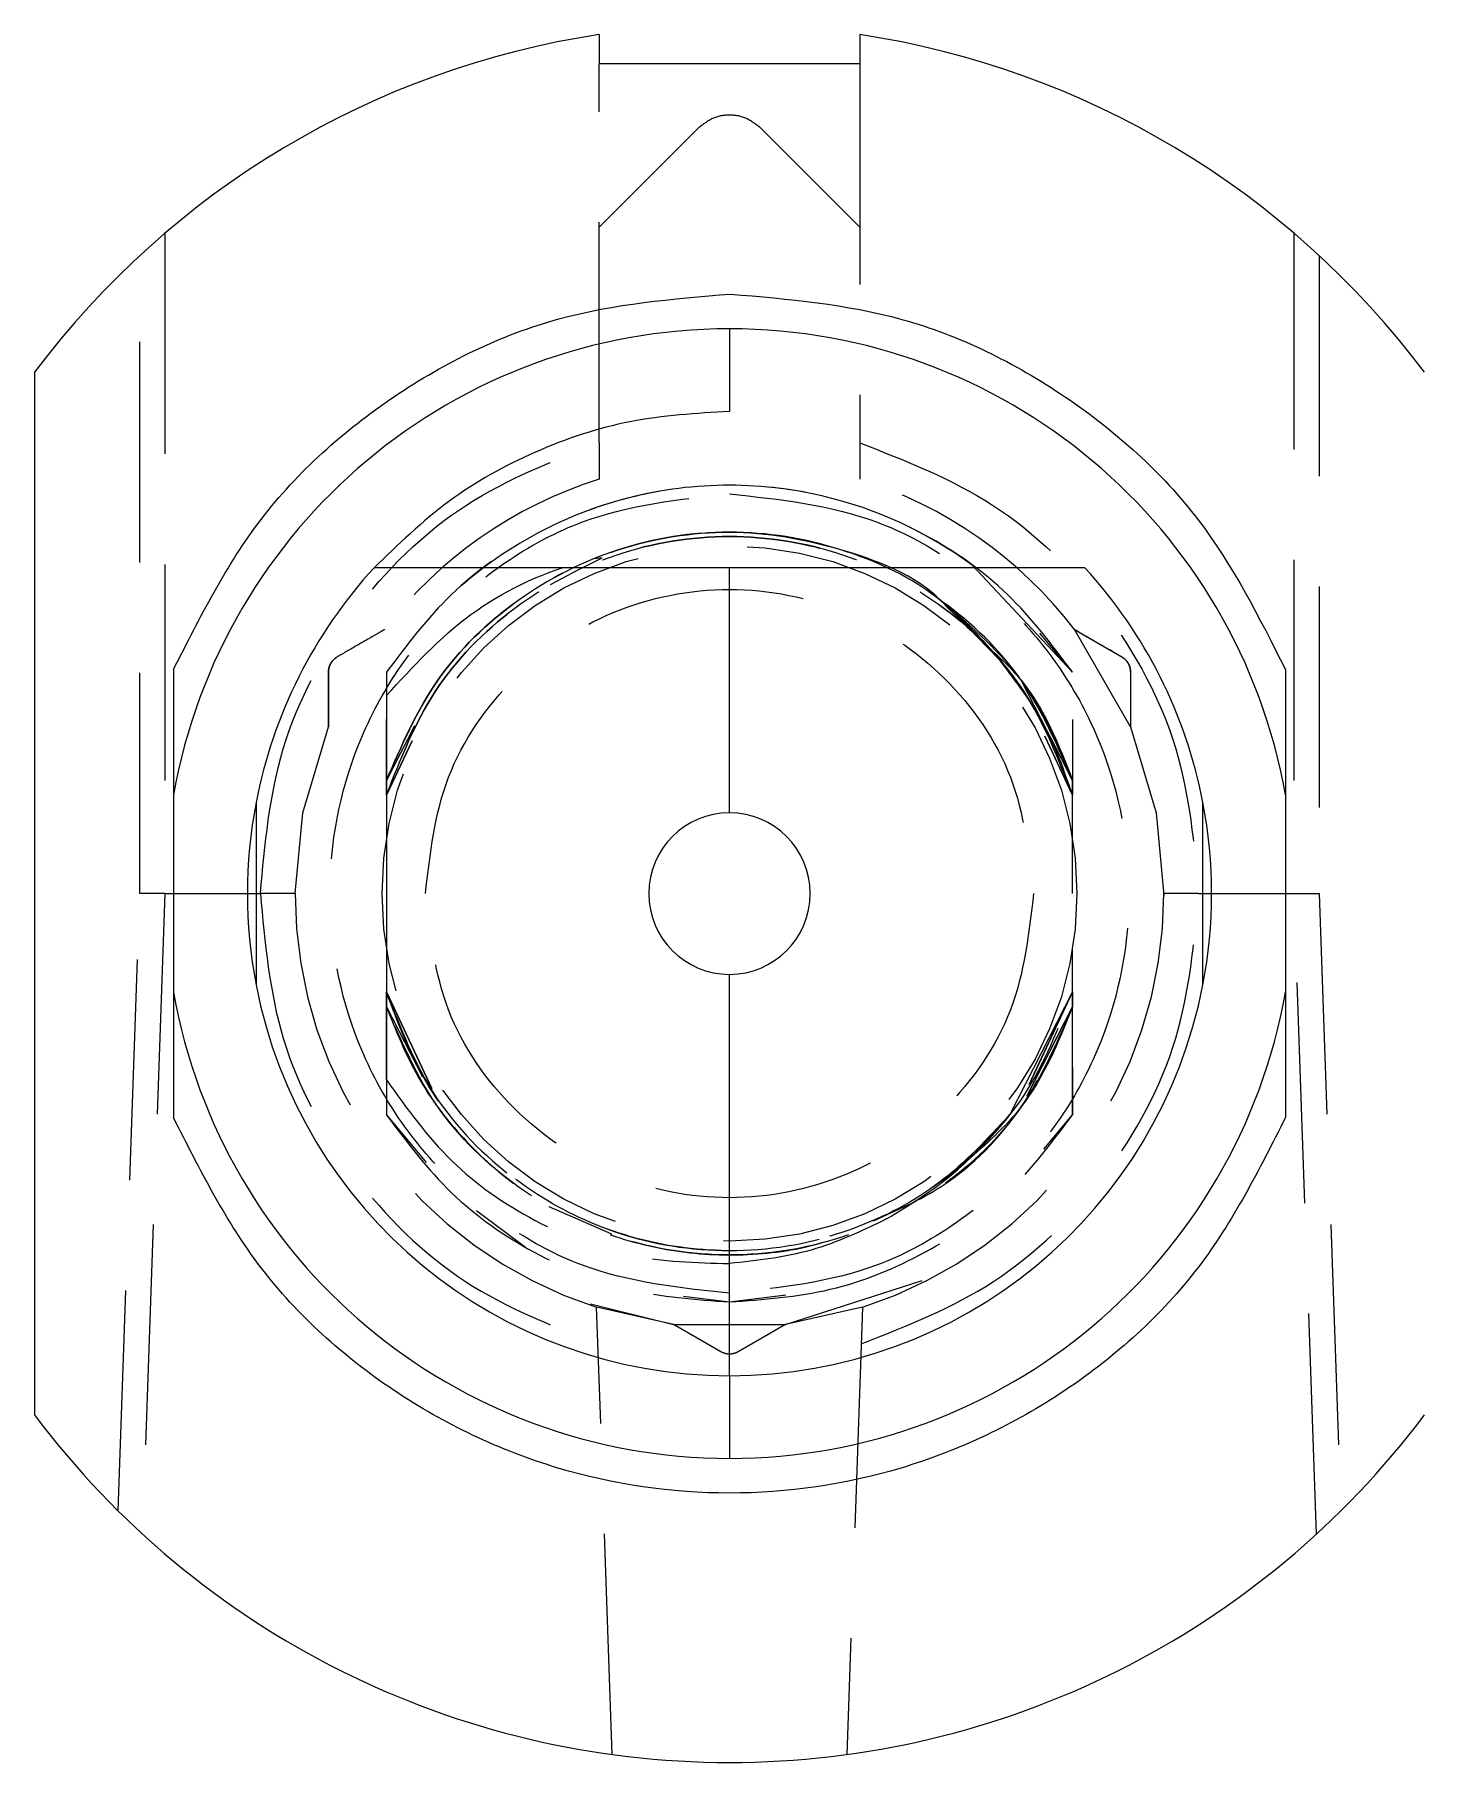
# Model space of a CAD drawing. Header units: millimetres. Extents: x 5 to 589, y 5 to 415.
# Drawn here: x 468.55 to 476.55, y 315.98 to 325.93 of the extents above; entities that cross this region are included whole.
import ezdxf

# ---------------------------------------------------------------- set-up
doc = ezdxf.new("R2010")
doc.units = ezdxf.units.MM
doc.linetypes.add('HIDDEN', pattern=[1.905, 1.27, -0.635])

msp = doc.modelspace()

# ---------------------------------------------------------------- linework, layer by layer
at = {"color": 7, "linetype": 'Continuous', "lineweight": 15}
for p, q in [((471.7969, 325.9273), (471.7969, 325.7589)), ((473.2969, 325.9273), (473.2969, 325.7589)), ((473.2969, 325.7589), (471.7969, 325.7589)), ((472.5469, 324.2339), (472.5469, 323.7589)), ((468.5469, 323.9839), (468.5469, 317.9839)), ((472.5469, 321.4487), (472.5469, 322.8589)), ((472.5469, 318.2089), (472.5469, 320.5191)), ((472.5469, 318.2089), (472.5469, 317.7339))]:
    msp.add_line(p, q, dxfattribs=at)
at = {"color": 7, "linetype": 'HIDDEN', "lineweight": 0}
for p, q in [((471.7969, 323.5776), (471.7969, 325.7589)), ((473.2969, 325.7589), (473.2969, 323.5776)), ((471.7969, 324.8187), (472.3701, 325.392)), ((472.7237, 325.392), (473.2969, 324.8187)), ((469.2969, 324.7836), (469.2969, 321.6342)), ((475.7969, 321.6342), (475.7969, 324.7836)), ((469.1526, 320.9839), (469.1526, 324.6552)), ((475.9413, 324.6552), (475.9413, 320.9839)), ((473.9446, 322.8731), (474.5219, 322.2574)), ((474.5219, 322.2574), (474.3331, 322.4827)), ((474.5324, 322.503), (474.8053, 322.3455)), ((474.8553, 321.9438), (474.5324, 322.503)), ((470.2386, 321.9438), (470.2386, 322.2589)), ((470.5719, 322.2574), (470.5719, 321.2991)), ((474.2279, 322.2065), (474.5219, 321.6348)), ((474.228, 322.2065), (474.5219, 321.6348)), ((470.5719, 321.9848), (470.5719, 321.6348)), ((470.5719, 321.6348), (470.5719, 321.9848)), ((474.5219, 321.9848), (474.5219, 321.6348)), ((470.7338, 321.9496), (470.5719, 321.6348)), ((474.3621, 321.8889), (474.5219, 321.5499)), ((474.5219, 321.5499), (474.3621, 321.8889)), ((474.5219, 321.6348), (474.398, 321.8759)), ((470.5719, 321.5499), (470.7195, 321.8628)), ((470.7195, 321.8628), (470.5719, 321.5499)), ((474.5219, 321.2991), (474.5219, 321.5499)), ((470.5719, 321.2991), (470.5719, 320.6687)), ((474.5219, 321.0655), (474.5219, 321.2991)), ((474.5219, 320.9839), (474.5219, 321.252)), ((469.0284, 317.4314), (469.1525, 320.9839)), ((469.2969, 320.9839), (469.1526, 320.9839)), ((469.2969, 320.9839), (469.1682, 317.2982)), ((469.2969, 320.9839), (469.8469, 320.9839)), ((470.0469, 320.9839), (469.8469, 320.9839)), ((475.2469, 320.9839), (475.0469, 320.9839)), ((475.2469, 320.9839), (475.7969, 320.9839)), ((475.9256, 317.2982), (475.7969, 320.9839)), ((475.7969, 320.9839), (475.9413, 320.9839)), ((475.9413, 320.9839), (476.0654, 317.4314)), ((470.5719, 320.6687), (470.5719, 319.9113)), ((474.5219, 320.4179), (474.5219, 320.6687)), ((470.8344, 319.8614), (470.572, 320.4179)), ((470.572, 320.4179), (470.8344, 319.8614)), ((470.8344, 319.8614), (470.572, 320.4179)), ((470.572, 320.4179), (470.8344, 319.8614)), ((474.5219, 320.4179), (474.1607, 319.7124)), ((474.5219, 320.4179), (474.271, 319.8858)), ((474.271, 319.8858), (474.5219, 320.4179)), ((474.5219, 320.4179), (474.271, 319.8858)), ((474.271, 319.8858), (474.5219, 320.4179)), ((474.5219, 320.4179), (474.3004, 319.948)), ((474.3004, 319.9481), (474.5219, 320.4179)), ((475.2719, 320.4595), (475.2719, 320.4595)), ((470.5719, 320.333), (470.5719, 319.7104)), ((470.5719, 319.9113), (470.5719, 320.333)), ((470.5719, 320.333), (470.7794, 319.9295)), ((474.5219, 320.333), (474.2576, 319.819)), ((474.2576, 319.819), (474.5219, 320.333)), ((474.5219, 320.333), (474.2576, 319.819)), ((474.2921, 319.886), (474.5219, 320.333)), ((474.5219, 319.7104), (474.5219, 320.333)), ((474.5219, 319.983), (474.5219, 319.7104)), ((470.5719, 319.7104), (470.8011, 319.4369)), ((474.3565, 319.5129), (474.5219, 319.7104)), ((474.4052, 319.571), (474.5219, 319.7104)), ((471.0903, 319.1594), (471.3719, 318.9487)), ((471.5072, 319.183), (471.8675, 319.0253)), ((472.8698, 318.5048), (473.6567, 318.7566)), ((471.7461, 318.6239), (472.2241, 318.5048)), ((471.8719, 316.0297), (471.782, 318.6038)), ((472.2241, 318.5048), (471.782, 318.6038)), ((472.282, 318.6671), (472.5469, 318.6339)), ((472.5469, 318.6339), (472.8706, 318.6745)), ((472.5469, 318.6339), (472.8572, 318.6728)), ((473.3118, 318.6038), (472.8698, 318.5048)), ((473.3118, 318.6038), (473.2219, 316.0297)), ((472.4969, 318.3473), (472.2241, 318.5048)), ((472.2241, 318.5048), (472.8698, 318.5048)), ((472.8698, 318.5048), (472.5969, 318.3473))]:
    msp.add_line(p, q, dxfattribs=at)
at = {"color": 7, "linetype": 'HIDDEN', "lineweight": 0, "flags": 128}
for points in [[(471.7708, 322.9131), (471.7994, 322.9169), (471.8084, 322.917), (471.8097, 322.9168), (471.8105, 322.9164), (471.8107, 322.9162), (471.8107, 322.9162), (471.8107, 322.9161), (471.8108, 322.9161), (471.8108, 322.9161), (471.8108, 322.9161), (471.8108, 322.9161), (471.8108, 322.9162), (471.8107, 322.9164), (471.8107, 322.9165), (471.8107, 322.9165), (471.8107, 322.9165), (471.8107, 322.9165), (471.8107, 322.9165), (471.8107, 322.9164), (471.8108, 322.9162), (471.8108, 322.916), (471.8109, 322.9159), (471.8109, 322.9159), (471.8109, 322.9158), (471.8109, 322.9158), (471.8109, 322.9158), (471.8109, 322.9158), (471.8109, 322.9155), (471.8108, 322.9151), (471.8105, 322.9145), (471.8075, 322.9118), (471.678, 322.8476), (471.515, 322.7604)], [(470.5719, 322.2574), (470.5719, 322.2574)], [(470.5719, 322.2574), (470.5719, 322.2574)], [(470.5719, 322.2574), (470.5719, 322.2574)], [(470.5719, 322.2574), (470.5719, 322.2574)], [(470.5719, 322.2574), (470.5719, 322.2574)], [(470.5719, 322.2574), (470.5719, 322.2574)], [(470.5719, 322.2574), (470.5719, 322.2574)], [(470.5719, 322.2574), (470.5719, 322.2574)], [(474.5219, 322.2574), (474.5219, 322.2574)], [(470.0469, 320.9839), (470.0907, 321.4495), (470.2386, 321.9438)], [(474.8553, 321.9438), (475.0032, 321.4495), (475.0469, 320.9754)], [(474.5219, 321.5499), (474.5219, 321.5499)], [(474.5219, 321.5499), (474.5219, 321.5499)], [(474.5219, 321.5499), (474.5219, 321.5499)], [(474.5219, 321.5499), (474.5219, 321.5499)], [(474.5219, 321.5499), (474.5219, 321.5499)], [(470.5719, 321.2991), (470.5719, 321.2991)], [(470.5719, 320.6687), (470.5719, 320.6687)], [(474.5219, 320.4179), (474.5219, 320.4179)], [(474.5219, 320.4179), (474.5219, 320.4179)], [(474.5219, 320.4179), (474.5219, 320.4179)], [(474.5219, 320.4179), (474.5219, 320.4179)], [(474.5219, 320.4179), (474.5219, 320.4179)], [(474.5219, 320.4179), (474.5219, 320.4179)], [(474.5219, 320.4179), (474.5219, 320.4179)], [(474.5219, 320.4179), (474.5219, 320.4179)], [(470.7677, 319.9567), (470.7677, 319.9567)], [(470.5719, 319.7104), (470.5719, 319.7104)], [(470.5719, 319.7104), (470.5719, 319.7104)], [(470.5719, 319.7104), (470.5719, 319.7104)], [(470.5719, 319.7104), (470.5719, 319.7104)], [(470.5719, 319.7104), (470.5719, 319.7104)], [(470.5719, 319.7104), (470.5719, 319.7104)], [(470.5719, 319.7104), (470.5719, 319.7104)], [(474.5219, 319.7104), (474.5219, 319.7104)], [(471.5197, 319.2047), (471.5197, 319.2047)]]:
    msp.add_lwpolyline(points, dxfattribs=at)
at = {"color": 7, "linetype": 'HIDDEN', "lineweight": 0}
msp.add_circle((472.5469, 320.9839), 2, dxfattribs=at)
at = {"color": 7, "linetype": 'Continuous', "lineweight": 15}
for radius, start, end in [(5, 98.62693, 143.1301), (5, 36.8699, 81.37307), (3.25, 90, 169.93673), (3.25, 10.06327, 90), (2.775, 137.49336, 169.10705), (2.775, 10.89324, 42.50663), (2.775, 169.10668, 190.89376), (2.775, 349.10676, 10.89295), (0.4648, 90, 270), (0.4648, 270, 90), (3.25, 190.06327, 270), (2.775, 190.89295, 270), (2.775, 270, 349.10705), (3.25, 270, 349.93673), (5, 216.8699, 323.1301)]:
    msp.add_arc((472.5469, 320.9839), radius, start, end, dxfattribs=at)
at = {"color": 7, "linetype": 'HIDDEN', "lineweight": 0}
for radius, start, end in [(2.5, 107.4576, 142.57976), (2.5, 37.42024, 72.5424), (2.35, 53.50581, 147.18508), (2.5, 180, 252.18431), (2.5, 287.81569, 0)]:
    msp.add_arc((472.5469, 320.9839), radius, start, end, dxfattribs=at)
for points, knots in [([(472.3701, 325.392), (472.396, 325.4125), (472.4476, 325.4535), (472.5469, 325.471), (472.6462, 325.4535), (472.6979, 325.4125), (472.7237, 325.392)], [0, 0, 0, 0, 0.2500007, 0.4999813, 0.7499993, 1, 1, 1, 1]), ([(469.8469, 320.9839), (469.8727, 321.2665), (469.9257, 321.847), (470.3534, 322.633), (470.9897, 323.2622), (471.5326, 323.4744), (471.7969, 323.5776)], [0, 0, 0, 0, 0.2433906, 0.4999993, 0.7566058, 1, 1, 1, 1]), ([(471.7969, 323.5776), (471.7969, 323.5498), (471.7969, 323.4946), (471.7969, 323.4264), (471.7969, 323.3774), (471.7969, 323.3716), (471.7969, 323.3687)], [0, 0, 0, 0, 0.258622, 0.513617, 0.756088, 1, 1, 1, 1]), ([(473.2969, 323.5776), (473.5612, 323.4744), (474.1042, 323.2622), (474.7404, 322.633), (475.1682, 321.847), (475.2211, 321.2665), (475.2469, 320.9839)], [0, 0, 0, 0, 0.243394, 0.500001, 0.75661, 1, 1, 1, 1]), ([(473.2969, 323.5776), (473.2969, 323.5499), (473.2969, 323.4948), (473.2969, 323.4266), (473.2969, 323.3774), (473.2969, 323.3716), (473.2969, 323.3687)], [0, 0, 0, 0, 0.258105, 0.512591, 0.755593, 1, 1, 1, 1]), ([(472.5469, 318.6839), (472.2577, 318.7148), (471.8112, 318.7625), (471.2751, 319.0488), (470.9096, 319.346), (470.6104, 319.712), (470.3331, 320.248), (470.1911, 320.9839), (470.3331, 321.7197), (470.6104, 322.2556), (470.9094, 322.6216), (471.2749, 322.9189), (471.8111, 323.2053), (472.2577, 323.253), (472.5469, 323.2839)], [0, 0, 0, 0, 0.11972, 0.184823, 0.25, 0.315102, 0.380278, 0.500001, 0.619722, 0.684824, 0.75, 0.815103, 0.88028, 1, 1, 1, 1]), ([(474.5219, 322.2574), (474.4041, 322.414), (474.1685, 322.7272), (473.6818, 323.0679), (473.1336, 323.2851), (472.5469, 323.3583), (471.9602, 323.2851), (471.412, 323.0679), (470.9254, 322.7272), (470.6897, 322.414), (470.5719, 322.2574)], [0, 0, 0, 0, 0.124998, 0.249999, 0.374998, 0.500001, 0.625, 0.749999, 0.875, 1, 1, 1, 1]), ([(472.5469, 323.2839), (472.8361, 323.253), (473.2826, 323.2053), (473.8188, 322.919), (474.1842, 322.6218), (474.4834, 322.2558), (474.7607, 321.7198), (474.9027, 320.9839), (474.7608, 320.2481), (474.4835, 319.7121), (474.1845, 319.3462), (473.8189, 319.0489), (473.2828, 318.7625), (472.8361, 318.7148), (472.5469, 318.6839)], [0, 0, 0, 0, 0.119722, 0.184824, 0.250001, 0.315103, 0.380279, 0.5, 0.619722, 0.684824, 0.749999, 0.815102, 0.880278, 1, 1, 1, 1]), ([(473.7851, 322.6495), (473.7786, 322.656), (473.6197, 322.8158), (473.1882, 322.9841), (472.5497, 323.1005), (471.8945, 322.9943), (471.3106, 322.696), (470.832, 322.2345), (470.6586, 321.8347), (470.5719, 321.6348)], [0, 0, 0, 0, 0.006977, 0.17248, 0.337983, 0.503489, 0.668991, 0.834497, 1, 1, 1, 1]), ([(470.5719, 321.6348), (470.6586, 321.8347), (470.832, 322.2346), (471.3105, 322.6959), (471.8949, 322.9948), (472.5483, 323.0988), (473.1935, 322.9904), (473.7064, 322.757), (473.9305, 322.5124), (474.0078, 322.428)], [0, 0, 0, 0, 0.153218, 0.306435, 0.459656, 0.612872, 0.766091, 0.919308, 1, 1, 1, 1]), ([(474.0769, 322.3593), (473.9782, 322.4686), (473.7338, 322.7394), (473.1944, 322.9916), (472.548, 323.0985), (471.895, 322.9949), (471.3105, 322.6959), (470.8321, 322.2346), (470.6586, 321.8347), (470.5719, 321.6348)], [0, 0, 0, 0, 0.101376, 0.251148, 0.400919, 0.550687, 0.700459, 0.85023, 1, 1, 1, 1]), ([(470.5719, 321.6348), (470.6587, 321.8347), (470.8321, 322.2346), (471.3105, 322.6958), (471.895, 322.9948), (472.548, 323.0984), (473.1945, 322.9917), (473.7378, 322.7368), (473.9851, 322.4623), (474.0868, 322.3494)], [0, 0, 0, 0, 0.149286, 0.298575, 0.447861, 0.597148, 0.746437, 0.895723, 1, 1, 1, 1]), ([(470.5719, 321.6348), (470.6587, 321.8347), (470.8321, 322.2346), (471.3105, 322.6958), (471.895, 322.9948), (472.548, 323.0985), (473.1944, 322.9916), (473.7346, 322.7388), (473.9796, 322.4672), (474.0789, 322.3572)], [0, 0, 0, 0, 0.149669, 0.29934, 0.449007, 0.598676, 0.748348, 0.898016, 1, 1, 1, 1]), ([(474.5219, 321.6348), (474.4352, 321.8347), (474.2618, 322.2346), (473.7834, 322.6958), (473.1986, 322.9951), (472.5469, 323.0975), (471.8953, 322.9951), (471.3104, 322.6958), (470.8321, 322.2346), (470.6587, 321.8347), (470.5719, 321.6348)], [0, 0, 0, 0, 0.124999, 0.250001, 0.374999, 0.499999, 0.625001, 0.749999, 0.875001, 1, 1, 1, 1]), ([(470.5719, 321.5499), (470.6528, 321.7567), (470.8147, 322.1704), (471.2912, 322.6526), (471.8829, 322.9665), (472.5469, 323.0743), (473.2109, 322.9666), (473.8027, 322.6526), (474.2792, 322.1704), (474.441, 321.7567), (474.5219, 321.5499)], [0, 0, 0, 0, 0.125001, 0.2500002, 0.3749992, 0.499999, 0.6250014, 0.7499991, 0.8750003, 1, 1, 1, 1]), ([(474.5219, 321.5499), (474.441, 321.7567), (474.2792, 322.1704), (473.8027, 322.6526), (473.2109, 322.9666), (472.5469, 323.0743), (471.8829, 322.9665), (471.2912, 322.6526), (470.8147, 322.1704), (470.6528, 321.7567), (470.5719, 321.5499)], [0, 0, 0, 0, 0.125, 0.250001, 0.374999, 0.500001, 0.625001, 0.75, 0.874999, 1, 1, 1, 1]), ([(470.572, 321.5499), (470.6529, 321.7567), (470.8147, 322.1704), (471.2912, 322.6526), (471.8829, 322.9665), (472.5469, 323.0743), (473.2109, 322.9665), (473.8027, 322.6526), (474.2791, 322.1704), (474.441, 321.7567), (474.5219, 321.5499)], [0, 0, 0, 0, 0.125, 0.25, 0.374999, 0.499998, 0.625, 0.749999, 0.874999, 1, 1, 1, 1]), ([(474.5219, 321.5499), (474.441, 321.7567), (474.2791, 322.1704), (473.8027, 322.6526), (473.2109, 322.9665), (472.5469, 323.0743), (471.8829, 322.9665), (471.2912, 322.6526), (470.8147, 322.1704), (470.6529, 321.7567), (470.572, 321.5499)], [0, 0, 0, 0, 0.125001, 0.250001, 0.375, 0.500002, 0.625001, 0.75, 0.875, 1, 1, 1, 1]), ([(470.572, 321.5499), (470.6529, 321.7567), (470.8147, 322.1704), (471.2912, 322.6526), (471.8829, 322.9665), (472.5469, 323.0743), (473.2109, 322.9665), (473.8027, 322.6526), (474.2791, 322.1704), (474.441, 321.7567), (474.5219, 321.5499)], [0, 0, 0, 0, 0.125, 0.2500001, 0.3749994, 0.4999986, 0.6250006, 0.7499999, 0.875, 1, 1, 1, 1]), ([(474.5219, 321.5499), (474.441, 321.7567), (474.2791, 322.1704), (473.8027, 322.6526), (473.2109, 322.9665), (472.5469, 323.0743), (471.8829, 322.9665), (471.2912, 322.6526), (470.8147, 322.1704), (470.6529, 321.7567), (470.572, 321.5499)], [0, 0, 0, 0, 0.125, 0.2500001, 0.3749994, 0.5000014, 0.6250006, 0.7499999, 0.875, 1, 1, 1, 1]), ([(470.5719, 322.1229), (470.7246, 322.2897), (471.0302, 322.6235), (471.4825, 322.8376), (471.7352, 322.9038), (471.7708, 322.9131)], [0, 0, 0, 0, 0.4618339, 0.924146, 1, 1, 1, 1]), ([(470.7969, 320.9839), (470.8232, 321.2129), (470.8759, 321.671), (471.2805, 322.2536), (471.859, 322.6428), (472.5469, 322.7795), (473.2349, 322.6428), (473.8133, 322.2536), (474.218, 321.671), (474.2706, 321.2129), (474.2969, 320.9839)], [0, 0, 0, 0, 0.125, 0.249999, 0.375, 0.499999, 0.625001, 0.749999, 0.875, 1, 1, 1, 1]), ([(474.1088, 322.3186), (474.0222, 322.4107), (473.9205, 322.5189), (473.807, 322.623), (473.7874, 322.6449), (473.7836, 322.6518), (473.7832, 322.6542), (473.7834, 322.6551), (473.7836, 322.6555), (473.7837, 322.6556)], [0, 0, 0, 0, 0.8053704, 0.9459596, 0.9826987, 0.993243, 0.9969287, 0.9985139, 1, 1, 1, 1]), ([(473.7837, 322.6556), (473.9463, 322.5141), (474.2715, 322.2311), (474.4385, 321.8336), (474.5219, 321.6348)], [0, 0, 0, 0, 0.500002, 1, 1, 1, 1]), ([(470.5614, 322.503), (470.5604, 322.5025), (470.5583, 322.5012), (470.5369, 322.4889), (470.4847, 322.4587), (470.3976, 322.4085), (470.3268, 322.3676), (470.2886, 322.3455)], [0, 0, 0, 0, 0.074116, 0.154924, 0.359907, 0.653711, 1, 1, 1, 1]), ([(474.8053, 322.3455), (474.7342, 322.3865), (474.6404, 322.4407), (474.5569, 322.4889), (474.5355, 322.5013), (474.5334, 322.5025), (474.5324, 322.503)], [0, 0, 0, 0, 0.638717, 0.843753, 0.925003, 1, 1, 1, 1]), ([(474.0078, 322.428), (474.0845, 322.3588), (474.3231, 322.1437), (474.4415, 321.8406), (474.5219, 321.6348)], [0, 0, 0, 0, 0.3212745, 1, 1, 1, 1]), ([(470.2386, 322.2589), (470.2392, 322.2676), (470.2405, 322.285), (470.2511, 322.3094), (470.2669, 322.3308), (470.2813, 322.3406), (470.2886, 322.3455)], [0, 0, 0, 0, 0.250797, 0.500019, 0.749188, 1, 1, 1, 1]), ([(470.2886, 322.3455), (470.2821, 322.3414), (470.2732, 322.3358), (470.261, 322.3224), (470.2557, 322.315), (470.2522, 322.3095), (470.249, 322.3036), (470.2451, 322.2951), (470.2393, 322.2773), (470.2389, 322.2667), (470.2386, 322.2589)], [0, 0, 0, 0, 0.3001184, 0.4066707, 0.4525941, 0.4958878, 0.5401126, 0.5867358, 0.6945512, 1, 1, 1, 1]), ([(474.5219, 321.5499), (474.4737, 321.6891), (474.3773, 321.9675), (474.1983, 322.2016), (474.1088, 322.3186)], [0, 0, 0, 0, 0.5000023, 1, 1, 1, 1]), ([(474.5219, 321.5499), (474.4737, 321.6891), (474.3773, 321.9675), (474.1983, 322.2016), (474.1088, 322.3186)], [0, 0, 0, 0, 0.499998, 1, 1, 1, 1]), ([(474.8053, 322.3455), (474.8125, 322.3406), (474.8269, 322.3308), (474.8428, 322.3094), (474.8533, 322.285), (474.8546, 322.2676), (474.8553, 322.2589)], [0, 0, 0, 0, 0.250812, 0.499981, 0.749203, 1, 1, 1, 1]), ([(474.8553, 322.2589), (474.855, 322.2666), (474.8546, 322.277), (474.849, 322.2943), (474.8453, 322.3026), (474.8422, 322.3084), (474.8388, 322.3141), (474.8334, 322.3217), (474.8209, 322.3357), (474.8119, 322.3413), (474.8053, 322.3455)], [0, 0, 0, 0, 0.3001468, 0.4066772, 0.452624, 0.4959005, 0.5401282, 0.5867382, 0.6945496, 1, 1, 1, 1]), ([(470.2386, 322.2589), (470.2386, 322.1769), (470.2386, 322.0685), (470.2386, 321.972), (470.2386, 321.9474), (470.2386, 321.945), (470.2386, 321.9438)], [0, 0, 0, 0, 0.6386795, 0.8437328, 0.9249988, 1, 1, 1, 1]), ([(474.8553, 322.2589), (474.8553, 322.1769), (474.8553, 322.0685), (474.8553, 321.972), (474.8553, 321.9474), (474.8553, 321.945), (474.8553, 321.9438)], [0, 0, 0, 0, 0.638712, 0.843743, 0.924997, 1, 1, 1, 1]), ([(470.5719, 321.6348), (470.5719, 321.6132), (470.5719, 321.5851), (470.5719, 321.5579), (470.5719, 321.551), (470.5719, 321.5502), (470.5719, 321.5499)], [0, 0, 0, 0, 0.659304, 0.855257, 0.930499, 1, 1, 1, 1]), ([(470.5719, 321.5499), (470.5719, 321.5502), (470.5719, 321.551), (470.5719, 321.5578), (470.5719, 321.5844), (470.5719, 321.613), (470.5719, 321.6348)], [0, 0, 0, 0, 0.068839, 0.145336, 0.344655, 1, 1, 1, 1]), ([(470.5719, 321.6348), (470.5719, 321.6132), (470.5719, 321.5851), (470.5719, 321.5578), (470.5719, 321.551), (470.5719, 321.5502), (470.5719, 321.5499)], [0, 0, 0, 0, 0.659583, 0.855376, 0.930535, 1, 1, 1, 1]), ([(474.5219, 321.5499), (474.5219, 321.5503), (474.5219, 321.551), (474.5219, 321.5579), (474.5219, 321.5845), (474.5219, 321.613), (474.5219, 321.6348)], [0, 0, 0, 0, 0.068907, 0.1454595, 0.3449224, 1, 1, 1, 1]), ([(474.5219, 321.6348), (474.5219, 321.6132), (474.5219, 321.5851), (474.5219, 321.5579), (474.5219, 321.551), (474.5219, 321.5502), (474.5219, 321.5499)], [0, 0, 0, 0, 0.659472, 0.855342, 0.930509, 1, 1, 1, 1]), ([(469.8469, 320.9839), (469.8726, 320.7019), (469.9253, 320.1227), (470.3512, 319.3381), (470.9848, 318.7092), (471.526, 318.4961), (471.7894, 318.3923)], [0, 0, 0, 0, 0.243424, 0.500001, 0.756578, 1, 1, 1, 1]), ([(474.2969, 320.9839), (474.2706, 320.7549), (474.218, 320.2968), (473.8133, 319.7143), (473.2349, 319.325), (472.5469, 319.1883), (471.859, 319.325), (471.2805, 319.7142), (470.8758, 320.2968), (470.8232, 320.7549), (470.7969, 320.9839)], [0, 0, 0, 0, 0.125001, 0.250001, 0.375, 0.500001, 0.624999, 0.750001, 0.874999, 1, 1, 1, 1]), ([(473.3044, 318.3923), (473.5679, 318.4961), (474.109, 318.7092), (474.7426, 319.3381), (475.1685, 320.1227), (475.2212, 320.7019), (475.2469, 320.9839)], [0, 0, 0, 0, 0.243422, 0.499999, 0.756577, 1, 1, 1, 1]), ([(470.5719, 320.4179), (470.5719, 320.4175), (470.5719, 320.4168), (470.5719, 320.4099), (470.5719, 320.3833), (470.5719, 320.3548), (470.5719, 320.333)], [0, 0, 0, 0, 0.06887, 0.145368, 0.344813, 1, 1, 1, 1]), ([(470.5719, 320.4179), (470.5719, 320.4175), (470.5719, 320.4168), (470.5719, 320.4099), (470.5719, 320.3833), (470.5719, 320.3548), (470.5719, 320.333)], [0, 0, 0, 0, 0.068943, 0.145589, 0.345135, 1, 1, 1, 1]), ([(470.5719, 320.333), (470.5719, 320.3546), (470.5719, 320.3827), (470.5719, 320.4099), (470.5719, 320.4168), (470.5719, 320.4176), (470.5719, 320.4179)], [0, 0, 0, 0, 0.659607, 0.85539, 0.93057, 1, 1, 1, 1]), ([(474.1607, 319.7124), (474.0326, 319.5741), (473.7765, 319.2974), (473.268, 319.0341), (472.7141, 318.9098), (472.1456, 318.9426), (471.607, 319.1275), (471.1414, 319.4522), (470.7704, 319.8884), (470.6381, 320.2414), (470.5719, 320.4179)], [0, 0, 0, 0, 0.124999, 0.250001, 0.375, 0.500001, 0.624999, 0.750002, 0.875001, 1, 1, 1, 1]), ([(470.5719, 320.4179), (470.6529, 320.2111), (470.8147, 319.7974), (471.2912, 319.3152), (471.8829, 319.0013), (472.5469, 318.8935), (473.2109, 319.0012), (473.8027, 319.3152), (474.2792, 319.7974), (474.441, 320.2111), (474.5219, 320.4179)], [0, 0, 0, 0, 0.124999, 0.25, 0.374999, 0.499998, 0.625, 0.75, 0.875, 1, 1, 1, 1]), ([(474.5219, 320.4179), (474.5219, 320.4175), (474.5219, 320.4168), (474.5219, 320.4099), (474.5219, 320.3833), (474.5219, 320.3548), (474.5219, 320.333)], [0, 0, 0, 0, 0.068868, 0.145433, 0.344871, 1, 1, 1, 1]), ([(474.5219, 320.333), (474.5219, 320.3546), (474.5219, 320.3827), (474.5219, 320.4099), (474.5219, 320.4168), (474.5219, 320.4176), (474.5219, 320.4179)], [0, 0, 0, 0, 0.659395, 0.855281, 0.930492, 1, 1, 1, 1]), ([(474.5219, 320.4179), (474.5219, 320.4175), (474.5219, 320.4167), (474.5219, 320.4099), (474.5219, 320.3833), (474.5219, 320.3548), (474.5219, 320.333)], [0, 0, 0, 0, 0.068952, 0.145594, 0.345197, 1, 1, 1, 1]), ([(470.5719, 320.333), (470.6267, 320.1957), (470.7364, 319.9212), (471.0063, 319.5653), (471.3395, 319.2712), (471.7287, 319.0551), (472.1546, 318.9254), (472.5976, 318.8903), (473.0411, 318.9435), (473.3147, 319.0555), (473.4515, 319.1114)], [0, 0, 0, 0, 0.1250001, 0.25, 0.3750007, 0.5000035, 0.625003, 0.7500022, 0.8750001, 1, 1, 1, 1]), ([(474.5219, 320.333), (474.4352, 320.133), (474.2618, 319.7332), (473.7834, 319.272), (473.1986, 318.9727), (472.5469, 318.8702), (471.8953, 318.9727), (471.3104, 319.272), (470.8321, 319.7332), (470.6586, 320.133), (470.5719, 320.333)], [0, 0, 0, 0, 0.124999, 0.25, 0.375, 0.499999, 0.625001, 0.75, 0.875001, 1, 1, 1, 1]), ([(473.3755, 319.101), (473.5094, 319.1604), (473.8416, 319.3079), (474.2599, 319.7373), (474.4346, 320.1344), (474.5219, 320.333)], [0, 0, 0, 0, 0.252268, 0.626132, 1, 1, 1, 1]), ([(474.5219, 320.333), (474.4392, 320.129), (474.2995, 319.7844), (474.0219, 319.5407), (473.9087, 319.4413)], [0, 0, 0, 0, 0.592113, 1, 1, 1, 1]), ([(470.5719, 319.9113), (470.6891, 319.7484), (470.9219, 319.4247), (471.4149, 319.0839), (471.9664, 318.8701), (472.3543, 318.8599), (472.5469, 318.8548)], [0, 0, 0, 0, 0.255054, 0.506742, 0.755059, 1, 1, 1, 1]), ([(470.5719, 319.7104), (470.6897, 319.5536), (470.9254, 319.2402), (471.412, 318.9017), (471.9602, 318.6761), (472.3513, 318.648), (472.5469, 318.6339)], [0, 0, 0, 0, 0.25, 0.500002, 0.750001, 1, 1, 1, 1]), ([(470.5719, 319.7104), (470.6897, 319.5536), (470.9254, 319.2402), (471.412, 318.9017), (471.9602, 318.6761), (472.3513, 318.648), (472.5469, 318.6339)], [0, 0, 0, 0, 0.25, 0.500002, 0.750001, 1, 1, 1, 1]), ([(472.5469, 318.6339), (472.7425, 318.648), (473.1336, 318.6761), (473.6818, 318.9017), (474.1685, 319.2401), (474.4041, 319.5536), (474.5219, 319.7104)], [0, 0, 0, 0, 0.250005, 0.500003, 0.750005, 1, 1, 1, 1]), ([(472.5469, 318.6339), (472.7425, 318.648), (473.1336, 318.6761), (473.6818, 318.9017), (474.1685, 319.2401), (474.4041, 319.5536), (474.5219, 319.7104)], [0, 0, 0, 0, 0.250005, 0.500003, 0.750005, 1, 1, 1, 1]), ([(473.4515, 319.1114), (473.5856, 319.194), (473.8525, 319.3583), (474.0583, 319.5948), (474.1607, 319.7124)], [0, 0, 0, 0, 0.5024634, 1, 1, 1, 1]), ([(473.4515, 319.1114), (473.3089, 319.0434), (473.022, 318.9065), (472.7059, 318.8721), (472.5469, 318.8548)], [0, 0, 0, 0, 0.497055, 1, 1, 1, 1]), ([(472.5969, 318.3473), (472.589, 318.3435), (472.5732, 318.3359), (472.5469, 318.3329), (472.5206, 318.3359), (472.5048, 318.3435), (472.4969, 318.3473)], [0, 0, 0, 0, 0.250063, 0.500071, 0.749937, 1, 1, 1, 1])]:
    msp.add_open_spline(points, degree=3, knots=knots, dxfattribs=at)
at = {"color": 7, "linetype": 'Continuous', "lineweight": 15}
for points, knots in [([(469.3469, 322.2733), (469.4981, 322.573), (469.8074, 323.1862), (470.5924, 323.8842), (471.534, 324.3497), (472.2184, 324.4063), (472.553, 324.4339)], [0, 0, 0, 0, 0.244391, 0.5, 0.755609, 1, 1, 1, 1]), ([(472.553, 324.4339), (472.8865, 324.4053), (473.5687, 324.3467), (474.5064, 323.8805), (475.288, 323.1836), (475.5962, 322.5722), (475.7469, 322.2733)], [0, 0, 0, 0, 0.244423, 0.5, 0.755575, 1, 1, 1, 1]), ([(472.5469, 323.7589), (472.3551, 323.7475), (471.9716, 323.7246), (471.4225, 323.5398), (470.9152, 323.2599), (470.6392, 322.9926), (470.5012, 322.8589)], [0, 0, 0, 0, 0.249998, 0.499999, 0.750002, 1, 1, 1, 1]), ([(472.5469, 322.8589), (472.352, 322.8589), (471.8476, 322.8589), (471.1658, 322.8589), (470.7168, 322.8589), (470.5012, 322.8589)], [0, 0, 0, 0, 0.246521, 0.63814, 1, 1, 1, 1]), ([(474.5927, 322.8589), (474.1551, 322.8589), (473.5521, 322.8589), (472.7633, 322.8589), (472.5469, 322.8589)], [0, 0, 0, 0, 0.725753, 1, 1, 1, 1]), ([(469.3469, 322.2733), (469.3469, 322.1388), (469.3469, 321.965), (469.3469, 321.7707), (469.3469, 321.6901), (469.3469, 321.6361), (469.3469, 321.5965), (469.3469, 321.5703), (469.3469, 321.5563), (469.3469, 321.5522), (469.3469, 321.5519), (469.3469, 321.5518)], [0, 0, 0, 0, 0.52193, 0.67471, 0.77964, 0.851727, 0.901663, 0.954568, 0.975882, 0.993095, 1, 1, 1, 1]), ([(475.7469, 322.2733), (475.7469, 322.1388), (475.7469, 321.965), (475.7469, 321.7707), (475.7469, 321.6901), (475.7469, 321.6361), (475.7469, 321.5965), (475.7469, 321.5703), (475.7469, 321.5563), (475.7469, 321.5522), (475.7469, 321.5519), (475.7469, 321.5518)], [0, 0, 0, 0, 0.52193, 0.67471, 0.77964, 0.851727, 0.901663, 0.954568, 0.975882, 0.993095, 1, 1, 1, 1]), ([(469.3469, 321.5518), (469.3469, 321.3759), (469.3469, 321.0234), (469.3469, 320.6303), (469.3469, 320.4379), (469.3469, 320.416)], [0, 0, 0, 0, 0.469102, 0.939618, 1, 1, 1, 1]), ([(469.8219, 321.5083), (469.8219, 321.2182), (469.8219, 320.8651), (469.8219, 320.5209), (469.8219, 320.4595)], [0, 0, 0, 0, 0.821493, 1, 1, 1, 1]), ([(475.2719, 320.4595), (475.2719, 320.7496), (475.2719, 321.1027), (475.2719, 321.4469), (475.2719, 321.5083)], [0, 0, 0, 0, 0.821488, 1, 1, 1, 1]), ([(475.7469, 321.5518), (475.7469, 321.3759), (475.7469, 321.0234), (475.7469, 320.6303), (475.7469, 320.4379), (475.7469, 320.416)], [0, 0, 0, 0, 0.469102, 0.939618, 1, 1, 1, 1]), ([(469.3469, 320.416), (469.3469, 320.4155), (469.3469, 320.4143), (469.3469, 320.4026), (469.3469, 320.3591), (469.3469, 320.1626), (469.3469, 319.9287), (469.3469, 319.7325), (469.3469, 319.6945)], [0, 0, 0, 0, 0.01693, 0.039301, 0.081695, 0.236199, 0.852161, 1, 1, 1, 1]), ([(475.7469, 320.416), (475.7469, 320.4155), (475.7469, 320.4143), (475.7469, 320.4026), (475.7469, 320.3591), (475.7469, 320.1626), (475.7469, 319.9287), (475.7469, 319.7325), (475.7469, 319.6945)], [0, 0, 0, 0, 0.01693, 0.039301, 0.081695, 0.236199, 0.852161, 1, 1, 1, 1]), ([(475.7469, 319.6945), (475.596, 319.3955), (475.2872, 318.7838), (474.5039, 318.0817), (473.5643, 317.6333), (472.5469, 317.4853), (471.5296, 317.6333), (470.5899, 318.0817), (469.8066, 318.7838), (469.4978, 319.3955), (469.3469, 319.6945)], [0, 0, 0, 0, 0.122204, 0.250001, 0.377796, 0.500001, 0.622204, 0.749999, 0.877796, 1, 1, 1, 1])]:
    msp.add_open_spline(points, degree=3, knots=knots, dxfattribs=at)

doc.saveas('drawing.dxf')
